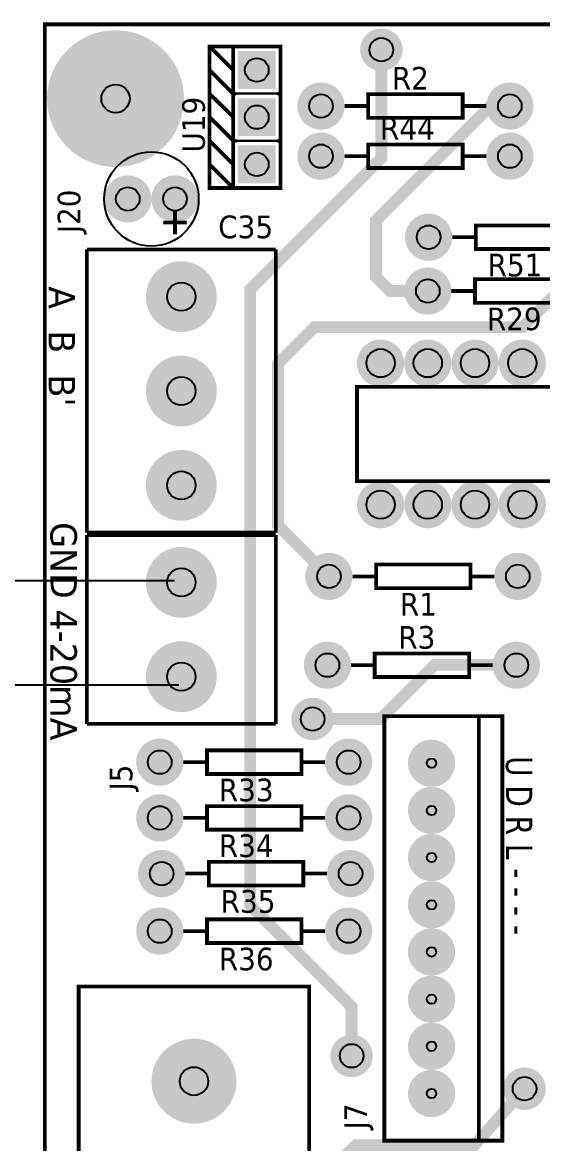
# Model space of a CAD drawing. Header units: millimetres. Extents: x 123.5 to 144.3, y 105.4 to 121.6.
# Drawn here: x 129.406 to 131.058, y 112.415 to 115.98 of the extents above; entities that cross this region are included whole.
import ezdxf

# ---------------------------------------------------------------- set-up
doc = ezdxf.new("R2010")
doc.units = ezdxf.units.MM
doc.layers.add('DESC', color=250, linetype='Continuous')
doc.layers.add('WIRES', color=7, linetype='Continuous')
doc.styles.get("Standard").update_dxf_attribs({"font": 'tahoma.ttf'})

# ---------------------------------------------------------------- blocks, each defined once
blk = doc.blocks.new('EPAD')
at = {"const_width": 0.5}
blk.add_lwpolyline([(-0.25, 0, 1), (0.25, 0, 1)], format="xyb", close=True, dxfattribs=at)
blk = doc.blocks.new('RPAD')
blk.add_trace([(-0.5, -0.5), (-0.5, 0.5), (0.5, -0.5), (0.5, 0.5)])
blk = doc.blocks.new('IncubadoraCard')
for points, const_width in [([(129.93, 110.7993), (135.0875, 110.7993), (135.0875, 114.5355), (129.93, 114.5355), (129.93, 110.7993)], 0.008), ([(129.93, 110.7993), (135.0875, 110.7993), (135.0875, 114.5355), (129.93, 114.5355), (129.93, 110.7993)], 0.008), ([(129.93, 110.7993), (135.0875, 110.7993), (135.0875, 114.5355), (129.93, 114.5355), (129.93, 110.7993)], 0.008), ([(130.3287, 114.1886), (130.4287, 114.1886), (130.4287, 114.4886), (130.3287, 114.4886), (130.3287, 114.1886), (130.2787, 114.1886), (130.2787, 114.4886), (130.3287, 114.4886)], 0.008), ([(130.3287, 114.4386), (130.2787, 114.4886)], 0.008), ([(130.3287, 114.1886), (130.4287, 114.1886), (130.4287, 114.4886), (130.3287, 114.4886), (130.3287, 114.1886), (130.2787, 114.1886), (130.2787, 114.4886), (130.3287, 114.4886)], 0.008), ([(130.3287, 114.4386), (130.2787, 114.4886)], 0.008), ([(130.3287, 114.1886), (130.4287, 114.1886), (130.4287, 114.4886), (130.3287, 114.4886), (130.3287, 114.1886), (130.2787, 114.1886), (130.2787, 114.4886), (130.3287, 114.4886)], 0.008), ([(130.3287, 114.4386), (130.2787, 114.4886)], 0.008), ([(130.6425, 114.4815), (130.6425, 114.2519), (130.3646, 113.974), (130.3646, 112.6679), (130.5795, 112.453), (130.5795, 112.3491)], 0.025), ([(130.3287, 114.3886), (130.2787, 114.4386)], 0.008), ([(130.3287, 114.3886), (130.2787, 114.4386)], 0.008), ([(130.3287, 114.3886), (130.2787, 114.4386)], 0.008), ([(130.3287, 114.3386), (130.2787, 114.3886)], 0.008), ([(130.3287, 114.3386), (130.2787, 114.3886)], 0.008), ([(130.3287, 114.3386), (130.2787, 114.3886)], 0.008), ([(130.6146, 114.3372), (130.8146, 114.3372), (130.8146, 114.3872), (130.6146, 114.3872), (130.6146, 114.3372)], 0.008), ([(130.6146, 114.3372), (130.8146, 114.3372), (130.8146, 114.3872), (130.6146, 114.3872), (130.6146, 114.3372)], 0.008), ([(130.6146, 114.3372), (130.8146, 114.3372), (130.8146, 114.3872), (130.6146, 114.3872), (130.6146, 114.3372)], 0.008), ([(130.7409, 113.9701), (130.6614, 113.9701), (130.6311, 114.0004), (130.6311, 114.1194), (130.8738, 114.3622), (130.9126, 114.3622), (130.9146, 114.3622)], 0.025), ([(130.5646, 114.3622), (130.6146, 114.3622)], 0.008), ([(130.5646, 114.3622), (130.6146, 114.3622)], 0.008), ([(130.5646, 114.3622), (130.6146, 114.3622)], 0.008), ([(130.8146, 114.3622), (130.8646, 114.3622)], 0.008), ([(130.8146, 114.3622), (130.8646, 114.3622)], 0.008), ([(130.8146, 114.3622), (130.8646, 114.3622)], 0.008), ([(130.3287, 114.2886), (130.2787, 114.3386)], 0.008), ([(130.3287, 114.2886), (130.2787, 114.3386)], 0.008), ([(130.3287, 114.2886), (130.2787, 114.3386)], 0.008), ([(130.3287, 114.2386), (130.2787, 114.2886)], 0.008), ([(130.3287, 114.2386), (130.2787, 114.2886)], 0.008), ([(130.3287, 114.2386), (130.2787, 114.2886)], 0.008), ([(130.6146, 114.2309), (130.8146, 114.2309), (130.8146, 114.2809), (130.6146, 114.2809), (130.6146, 114.2309)], 0.008), ([(130.6146, 114.2309), (130.8146, 114.2309), (130.8146, 114.2809), (130.6146, 114.2809), (130.6146, 114.2309)], 0.008), ([(130.6146, 114.2309), (130.8146, 114.2309), (130.8146, 114.2809), (130.6146, 114.2809), (130.6146, 114.2309)], 0.008), ([(130.5646, 114.2559), (130.6146, 114.2559)], 0.008), ([(130.5646, 114.2559), (130.6146, 114.2559)], 0.008), ([(130.5646, 114.2559), (130.6146, 114.2559)], 0.008), ([(130.8146, 114.2559), (130.8646, 114.2559)], 0.008), ([(130.8146, 114.2559), (130.8646, 114.2559)], 0.008), ([(130.8146, 114.2559), (130.8646, 114.2559)], 0.008), ([(130.3287, 114.1886), (130.2787, 114.2386)], 0.008), ([(130.3287, 114.1886), (130.2787, 114.2386)], 0.008), ([(130.3287, 114.1886), (130.2787, 114.2386)], 0.008), ([(130.5315, 113.3653), (130.4235, 113.4733), (130.4235, 113.8164), (130.5008, 113.8937), (130.9417, 113.8937), (131.0402, 113.9921), (131.0402, 114.2008)], 0.025), ([(130.2055, 114.0903), (130.2055, 114.1403)], 0.008), ([(130.2055, 114.0903), (130.2055, 114.1403)], 0.008), ([(130.2055, 114.0903), (130.2055, 114.1403)], 0.008), ([(130.2305, 114.1153), (130.1805, 114.1153)], 0.008), ([(130.2305, 114.1153), (130.1805, 114.1153)], 0.008), ([(130.2305, 114.1153), (130.1805, 114.1153)], 0.008), ([(130.8425, 114.0592), (131.0425, 114.0592), (131.0425, 114.1092), (130.8425, 114.1092), (130.8425, 114.0592)], 0.008), ([(130.8425, 114.0592), (131.0425, 114.0592), (131.0425, 114.1092), (130.8425, 114.1092), (130.8425, 114.0592)], 0.008), ([(130.8425, 114.0592), (131.0425, 114.0592), (131.0425, 114.1092), (130.8425, 114.1092), (130.8425, 114.0592)], 0.008), ([(130.8425, 114.0842), (130.7925, 114.0842)], 0.008), ([(130.8425, 114.0842), (130.7925, 114.0842)], 0.008), ([(130.8425, 114.0842), (130.7925, 114.0842)], 0.008), ([(130.0189, 114.0582), (130.4189, 114.0582)], 0.008), ([(130.0189, 114.0582), (130.0189, 113.4582)], 0.008), ([(130.0189, 114.0582), (130.4189, 114.0582)], 0.008), ([(130.0189, 114.0582), (130.0189, 113.4582)], 0.008), ([(130.0189, 114.0582), (130.4189, 114.0582)], 0.008), ([(130.0189, 114.0582), (130.0189, 113.4582)], 0.008), ([(130.4189, 113.4582), (130.4189, 114.0582)], 0.008), ([(130.4189, 113.4582), (130.4189, 114.0582)], 0.008), ([(130.4189, 113.4582), (130.4189, 114.0582)], 0.008), ([(130.8409, 113.9451), (131.0409, 113.9451), (131.0409, 113.9951), (130.8409, 113.9951), (130.8409, 113.9451)], 0.008), ([(130.8409, 113.9451), (131.0409, 113.9451), (131.0409, 113.9951), (130.8409, 113.9951), (130.8409, 113.9451)], 0.008), ([(130.8409, 113.9451), (131.0409, 113.9451), (131.0409, 113.9951), (130.8409, 113.9951), (130.8409, 113.9451)], 0.008), ([(130.8409, 113.9701), (130.7909, 113.9701)], 0.008), ([(130.8409, 113.9701), (130.7909, 113.9701)], 0.008), ([(130.8409, 113.9701), (130.7909, 113.9701)], 0.008), ([(131.2909, 113.7673), (130.5909, 113.7673), (130.5909, 113.5673), (131.2909, 113.5673)], 0.008), ([(131.2909, 113.7673), (130.5909, 113.7673), (130.5909, 113.5673), (131.2909, 113.5673)], 0.008), ([(131.2909, 113.7673), (130.5909, 113.7673), (130.5909, 113.5673), (131.2909, 113.5673)], 0.008), ([(130.0189, 113.4582), (130.4189, 113.4582)], 0.008), ([(130.0189, 113.4582), (130.4189, 113.4582)], 0.008), ([(130.0189, 113.4582), (130.4189, 113.4582)], 0.008), ([(130.0189, 113.4527), (130.4189, 113.4527)], 0.008), ([(130.0189, 113.0527), (130.0189, 113.4527)], 0.008), ([(130.0189, 113.4527), (130.4189, 113.4527)], 0.008), ([(130.0189, 113.0527), (130.0189, 113.4527)], 0.008), ([(130.0189, 113.4527), (130.4189, 113.4527)], 0.008), ([(130.0189, 113.0527), (130.0189, 113.4527)], 0.008), ([(130.4189, 113.0527), (130.4189, 113.4527)], 0.008), ([(130.4189, 113.0527), (130.4189, 113.4527)], 0.008), ([(130.4189, 113.0527), (130.4189, 113.4527)], 0.008), ([(130.6315, 113.3403), (130.8315, 113.3403), (130.8315, 113.3903), (130.6315, 113.3903), (130.6315, 113.3403)], 0.008), ([(130.6315, 113.3403), (130.8315, 113.3403), (130.8315, 113.3903), (130.6315, 113.3903), (130.6315, 113.3403)], 0.008), ([(130.6315, 113.3403), (130.8315, 113.3403), (130.8315, 113.3903), (130.6315, 113.3903), (130.6315, 113.3403)], 0.008), ([(130.6315, 113.3653), (130.5815, 113.3653)], 0.008), ([(130.6315, 113.3653), (130.5815, 113.3653)], 0.008), ([(130.6315, 113.3653), (130.5815, 113.3653)], 0.008), ([(130.8815, 113.3653), (130.8315, 113.3653)], 0.008), ([(130.8815, 113.3653), (130.8315, 113.3653)], 0.008), ([(130.8815, 113.3653), (130.8315, 113.3653)], 0.008), ([(130.6283, 113.1521), (130.8283, 113.1521), (130.8283, 113.2021), (130.6283, 113.2021), (130.6283, 113.1521)], 0.008), ([(130.6283, 113.1521), (130.8283, 113.1521), (130.8283, 113.2021), (130.6283, 113.2021), (130.6283, 113.1521)], 0.008), ([(130.6283, 113.1521), (130.8283, 113.1521), (130.8283, 113.2021), (130.6283, 113.2021), (130.6283, 113.1521)], 0.008), ([(130.4968, 113.063), (130.6403, 113.063), (130.7554, 113.178), (130.9274, 113.178), (130.9283, 113.1771)], 0.025), ([(130.5783, 113.1771), (130.6283, 113.1771)], 0.008), ([(130.5783, 113.1771), (130.6283, 113.1771)], 0.008), ([(130.5783, 113.1771), (130.6283, 113.1771)], 0.008), ([(130.8283, 113.1771), (130.8783, 113.1771)], 0.008), ([(130.8283, 113.1771), (130.8783, 113.1771)], 0.008), ([(130.8283, 113.1771), (130.8783, 113.1771)], 0.008), ([(130.6488, 112.1693), (130.8988, 112.1693), (130.8988, 113.0693), (130.6488, 113.0693), (130.6488, 112.1693)], 0.008), ([(130.6488, 112.1693), (130.8988, 112.1693), (130.8988, 113.0693), (130.6488, 113.0693), (130.6488, 112.1693)], 0.008), ([(130.6488, 112.1693), (130.8988, 112.1693), (130.8988, 113.0693), (130.6488, 113.0693), (130.6488, 112.1693)], 0.008), ([(130.8488, 113.0693), (130.8488, 112.1693)], 0.008), ([(130.8488, 113.0693), (130.8488, 112.1693)], 0.008), ([(130.8488, 113.0693), (130.8488, 112.1693)], 0.008), ([(130.0189, 113.0527), (130.4189, 113.0527)], 0.008), ([(130.0189, 113.0527), (130.4189, 113.0527)], 0.008), ([(130.0189, 113.0527), (130.4189, 113.0527)], 0.008), ([(130.2732, 112.9466), (130.4732, 112.9466), (130.4732, 112.9966), (130.2732, 112.9966), (130.2732, 112.9466)], 0.008), ([(130.2732, 112.9466), (130.4732, 112.9466), (130.4732, 112.9966), (130.2732, 112.9966), (130.2732, 112.9466)], 0.008), ([(130.2732, 112.9466), (130.4732, 112.9466), (130.4732, 112.9966), (130.2732, 112.9966), (130.2732, 112.9466)], 0.008), ([(130.2732, 112.9716), (130.2232, 112.9716)], 0.008), ([(130.2732, 112.9716), (130.2232, 112.9716)], 0.008), ([(130.2732, 112.9716), (130.2232, 112.9716)], 0.008), ([(130.5232, 112.9716), (130.4732, 112.9716)], 0.008), ([(130.5232, 112.9716), (130.4732, 112.9716)], 0.008), ([(130.5232, 112.9716), (130.4732, 112.9716)], 0.008), ([(130.2732, 112.8285), (130.4732, 112.8285), (130.4732, 112.8785), (130.2732, 112.8785), (130.2732, 112.8285)], 0.008), ([(130.2732, 112.8285), (130.4732, 112.8285), (130.4732, 112.8785), (130.2732, 112.8785), (130.2732, 112.8285)], 0.008), ([(130.2732, 112.8285), (130.4732, 112.8285), (130.4732, 112.8785), (130.2732, 112.8785), (130.2732, 112.8285)], 0.008), ([(130.2732, 112.8535), (130.2232, 112.8535)], 0.008), ([(130.2732, 112.8535), (130.2232, 112.8535)], 0.008), ([(130.2732, 112.8535), (130.2232, 112.8535)], 0.008), ([(130.5232, 112.8535), (130.4732, 112.8535)], 0.008), ([(130.5232, 112.8535), (130.4732, 112.8535)], 0.008), ([(130.5232, 112.8535), (130.4732, 112.8535)], 0.008), ([(130.2772, 112.7104), (130.4772, 112.7104), (130.4772, 112.7604), (130.2772, 112.7604), (130.2772, 112.7104)], 0.008), ([(130.2772, 112.7104), (130.4772, 112.7104), (130.4772, 112.7604), (130.2772, 112.7604), (130.2772, 112.7104)], 0.008), ([(130.2772, 112.7104), (130.4772, 112.7104), (130.4772, 112.7604), (130.2772, 112.7604), (130.2772, 112.7104)], 0.008), ([(130.2772, 112.7354), (130.2272, 112.7354)], 0.008), ([(130.2772, 112.7354), (130.2272, 112.7354)], 0.008), ([(130.2772, 112.7354), (130.2272, 112.7354)], 0.008), ([(130.5272, 112.7354), (130.4772, 112.7354)], 0.008), ([(130.5272, 112.7354), (130.4772, 112.7354)], 0.008), ([(130.5272, 112.7354), (130.4772, 112.7354)], 0.008), ([(130.2732, 112.5884), (130.4732, 112.5884), (130.4732, 112.6384), (130.2732, 112.6384), (130.2732, 112.5884)], 0.008), ([(130.2732, 112.5884), (130.4732, 112.5884), (130.4732, 112.6384), (130.2732, 112.6384), (130.2732, 112.5884)], 0.008), ([(130.2732, 112.5884), (130.4732, 112.5884), (130.4732, 112.6384), (130.2732, 112.6384), (130.2732, 112.5884)], 0.008), ([(130.2732, 112.6134), (130.2232, 112.6134)], 0.008), ([(130.2732, 112.6134), (130.2232, 112.6134)], 0.008), ([(130.2732, 112.6134), (130.2232, 112.6134)], 0.008), ([(130.5232, 112.6134), (130.4732, 112.6134)], 0.008), ([(130.5232, 112.6134), (130.4732, 112.6134)], 0.008), ([(130.5232, 112.6134), (130.4732, 112.6134)], 0.008), ([(130.0015, 111.1182), (130.4897, 111.1182), (130.4897, 112.4962), (130.0015, 112.4962), (130.0015, 111.1182)], 0.008), ([(130.0015, 111.1182), (130.4897, 111.1182), (130.4897, 112.4962), (130.0015, 112.4962), (130.0015, 111.1182)], 0.008), ([(130.0015, 111.1182), (130.4897, 111.1182), (130.4897, 112.4962), (130.0015, 112.4962), (130.0015, 111.1182)], 0.008), ([(130.5693, 111.6055), (130.496, 111.6788), (130.496, 112.0673), (130.5882, 112.1594), (130.8392, 112.1594), (130.9457, 112.2795)], 0.025)]:
    blk.add_lwpolyline(points, dxfattribs=dict(const_width=const_width))
for points in [[(130.3287, 114.3986), (130.3287, 114.4786), (130.3288, 114.4796), (130.3289, 114.4806), (130.3292, 114.4816), (130.3295, 114.4825), (130.3299, 114.4834), (130.3304, 114.4842), (130.331, 114.485), (130.3316, 114.4857), (130.3323, 114.4863), (130.3331, 114.4869), (130.3339, 114.4874), (130.3348, 114.4878), (130.3357, 114.4881), (130.3367, 114.4884), (130.3377, 114.4885), (130.3387, 114.4886), (130.4187, 114.4886), (130.4198, 114.4885), (130.4208, 114.4884), (130.4218, 114.4881), (130.4227, 114.4878), (130.4236, 114.4874), (130.4244, 114.4869), (130.4251, 114.4863), (130.4258, 114.4857), (130.4265, 114.485), (130.4271, 114.4842), (130.4276, 114.4834), (130.428, 114.4825), (130.4283, 114.4816), (130.4285, 114.4806), (130.4287, 114.4796), (130.4287, 114.4786), (130.4287, 114.3986), (130.4287, 114.3975), (130.4285, 114.3965), (130.4283, 114.3955), (130.428, 114.3946), (130.4276, 114.3937), (130.4271, 114.3929), (130.4265, 114.3922), (130.4258, 114.3914), (130.4251, 114.3908), (130.4244, 114.3902), (130.4236, 114.3897), (130.4227, 114.3893), (130.4218, 114.389), (130.4208, 114.3888), (130.4198, 114.3886), (130.4187, 114.3886), (130.3387, 114.3886), (130.3377, 114.3886), (130.3367, 114.3888), (130.3357, 114.389), (130.3348, 114.3893), (130.3339, 114.3897), (130.3331, 114.3902), (130.3323, 114.3908), (130.3316, 114.3914), (130.331, 114.3922), (130.3304, 114.3929), (130.3299, 114.3937), (130.3295, 114.3946), (130.3292, 114.3955), (130.3289, 114.3965), (130.3288, 114.3975), (130.3287, 114.3986)], [(130.3287, 114.2986), (130.3287, 114.3786), (130.3288, 114.3796), (130.3289, 114.3806), (130.3292, 114.3816), (130.3295, 114.3825), (130.3299, 114.3834), (130.3304, 114.3842), (130.331, 114.385), (130.3316, 114.3857), (130.3323, 114.3863), (130.3331, 114.3869), (130.3339, 114.3874), (130.3348, 114.3878), (130.3357, 114.3881), (130.3367, 114.3884), (130.3377, 114.3885), (130.3387, 114.3886), (130.4187, 114.3886), (130.4198, 114.3885), (130.4208, 114.3884), (130.4218, 114.3881), (130.4227, 114.3878), (130.4236, 114.3874), (130.4244, 114.3869), (130.4251, 114.3863), (130.4258, 114.3857), (130.4265, 114.385), (130.4271, 114.3842), (130.4276, 114.3834), (130.428, 114.3825), (130.4283, 114.3816), (130.4285, 114.3806), (130.4287, 114.3796), (130.4287, 114.3786), (130.4287, 114.2986), (130.4287, 114.2975), (130.4285, 114.2965), (130.4283, 114.2955), (130.428, 114.2946), (130.4276, 114.2937), (130.4271, 114.2929), (130.4265, 114.2922), (130.4258, 114.2914), (130.4251, 114.2908), (130.4244, 114.2902), (130.4236, 114.2897), (130.4227, 114.2893), (130.4218, 114.289), (130.4208, 114.2888), (130.4198, 114.2886), (130.4187, 114.2886), (130.3387, 114.2886), (130.3377, 114.2886), (130.3367, 114.2888), (130.3357, 114.289), (130.3348, 114.2893), (130.3339, 114.2897), (130.3331, 114.2902), (130.3323, 114.2908), (130.3316, 114.2914), (130.331, 114.2922), (130.3304, 114.2929), (130.3299, 114.2937), (130.3295, 114.2946), (130.3292, 114.2955), (130.3289, 114.2965), (130.3288, 114.2975), (130.3287, 114.2986)], [(130.3287, 114.1986), (130.3287, 114.2786), (130.3288, 114.2796), (130.3289, 114.2806), (130.3292, 114.2816), (130.3295, 114.2825), (130.3299, 114.2834), (130.3304, 114.2842), (130.331, 114.285), (130.3316, 114.2857), (130.3323, 114.2863), (130.3331, 114.2869), (130.3339, 114.2874), (130.3348, 114.2878), (130.3357, 114.2881), (130.3367, 114.2884), (130.3377, 114.2885), (130.3387, 114.2886), (130.4187, 114.2886), (130.4198, 114.2885), (130.4208, 114.2884), (130.4218, 114.2881), (130.4227, 114.2878), (130.4236, 114.2874), (130.4244, 114.2869), (130.4251, 114.2863), (130.4258, 114.2857), (130.4265, 114.285), (130.4271, 114.2842), (130.4276, 114.2834), (130.428, 114.2825), (130.4283, 114.2816), (130.4285, 114.2806), (130.4287, 114.2796), (130.4287, 114.2786), (130.4287, 114.1986), (130.4287, 114.1975), (130.4285, 114.1965), (130.4283, 114.1955), (130.428, 114.1946), (130.4276, 114.1937), (130.4271, 114.1929), (130.4265, 114.1922), (130.4258, 114.1914), (130.4251, 114.1908), (130.4244, 114.1902), (130.4236, 114.1897), (130.4227, 114.1893), (130.4218, 114.189), (130.4208, 114.1888), (130.4198, 114.1886), (130.4187, 114.1886), (130.3387, 114.1886), (130.3377, 114.1886), (130.3367, 114.1888), (130.3357, 114.189), (130.3348, 114.1893), (130.3339, 114.1897), (130.3331, 114.1902), (130.3323, 114.1908), (130.3316, 114.1914), (130.331, 114.1922), (130.3304, 114.1929), (130.3299, 114.1937), (130.3295, 114.1946), (130.3292, 114.1955), (130.3289, 114.1965), (130.3288, 114.1975), (130.3287, 114.1986)]]:
    blk.add_lwpolyline(points, close=True)
for centre, radius in [((130.6425, 114.4815), 0.025), ((130.3787, 114.4386), 0.025), ((130.0795, 114.3779), 0.03), ((130.5146, 114.3622), 0.025), ((130.9146, 114.3622), 0.025), ((130.3787, 114.3386), 0.025), ((130.5146, 114.2559), 0.025), ((130.9146, 114.2559), 0.025), ((130.1555, 114.1653), 0.1), ((130.1555, 114.1653), 0.1), ((130.1555, 114.1653), 0.1), ((130.3787, 114.2386), 0.025), ((130.1055, 114.1653), 0.025), ((130.2055, 114.1653), 0.025), ((130.7425, 114.0842), 0.025), ((130.7409, 113.9701), 0.025), ((130.2189, 113.9582), 0.03), ((130.6409, 113.8173), 0.03), ((130.7409, 113.8173), 0.03), ((130.8409, 113.8173), 0.03), ((130.9409, 113.8173), 0.03), ((130.2189, 113.7582), 0.03), ((130.2189, 113.5582), 0.03), ((130.6409, 113.5173), 0.03), ((130.7409, 113.5173), 0.03), ((130.8409, 113.5173), 0.03), ((130.9409, 113.5173), 0.03), ((130.2189, 113.3527), 0.03), ((130.5315, 113.3653), 0.025), ((130.9315, 113.3653), 0.025), ((130.2189, 113.1527), 0.03), ((130.5283, 113.1771), 0.025), ((130.9283, 113.1771), 0.025), ((130.4968, 113.063), 0.025), ((130.1732, 112.9716), 0.025), ((130.5732, 112.9716), 0.025), ((130.7488, 112.9693), 0.01), ((130.1732, 112.8535), 0.025), ((130.5732, 112.8535), 0.025), ((130.7488, 112.8693), 0.01), ((130.7488, 112.7693), 0.01), ((130.1772, 112.7354), 0.025), ((130.5772, 112.7354), 0.025), ((130.7488, 112.6693), 0.01), ((130.1732, 112.6134), 0.025), ((130.5732, 112.6134), 0.025), ((130.7488, 112.5693), 0.01), ((130.7488, 112.4693), 0.01), ((130.5795, 112.3491), 0.025), ((130.7488, 112.3693), 0.01), ((130.2456, 112.2954), 0.03), ((130.9457, 112.2795), 0.025), ((130.7488, 112.2693), 0.01)]:
    blk.add_circle(centre, radius)
for p, xscale, yscale in [((130.0795, 114.3779), 0.29, 0.29), ((130.6425, 114.4815), 0.09, 0.09), ((130.6425, 114.4815), 0.07, 0.07), ((130.0795, 114.3779), 0.25, 0.25), ((130.5146, 114.3622), 0.1, 0.1), ((130.5146, 114.3622), 0.08, 0.08), ((130.9146, 114.3622), 0.1, 0.1), ((130.9146, 114.3622), 0.08, 0.08), ((130.5146, 114.2559), 0.1, 0.1), ((130.9146, 114.2559), 0.1, 0.1), ((130.5146, 114.2559), 0.08, 0.08), ((130.9146, 114.2559), 0.08, 0.08), ((130.1055, 114.1653), 0.1, 0.1), ((130.1055, 114.1653), 0.08, 0.08), ((130.2055, 114.1653), 0.1, 0.1), ((130.2055, 114.1653), 0.08, 0.08), ((130.7425, 114.0842), 0.1, 0.1), ((130.7425, 114.0842), 0.08, 0.08), ((130.2189, 113.9582), 0.15, 0.15), ((130.2189, 113.9582), 0.12, 0.12), ((130.7409, 113.9701), 0.1, 0.1), ((130.7409, 113.9701), 0.08, 0.08), ((130.6409, 113.8173), 0.1, 0.1), ((130.6409, 113.8173), 0.08, 0.08), ((130.7409, 113.8173), 0.1, 0.1), ((130.7409, 113.8173), 0.08, 0.08), ((130.8409, 113.8173), 0.1, 0.1), ((130.8409, 113.8173), 0.08, 0.08), ((130.9409, 113.8173), 0.1, 0.1), ((130.9409, 113.8173), 0.08, 0.08), ((130.2189, 113.7582), 0.15, 0.15), ((130.2189, 113.7582), 0.12, 0.12), ((130.2189, 113.5582), 0.15, 0.15), ((130.2189, 113.5582), 0.12, 0.12), ((130.6409, 113.5173), 0.1, 0.1), ((130.7409, 113.5173), 0.1, 0.1), ((130.8409, 113.5173), 0.1, 0.1), ((130.9409, 113.5173), 0.1, 0.1), ((130.6409, 113.5173), 0.08, 0.08), ((130.7409, 113.5173), 0.08, 0.08), ((130.8409, 113.5173), 0.08, 0.08), ((130.9409, 113.5173), 0.08, 0.08), ((130.2189, 113.3527), 0.15, 0.15), ((130.2189, 113.3527), 0.12, 0.12), ((130.5315, 113.3653), 0.1, 0.1), ((130.5315, 113.3653), 0.08, 0.08), ((130.9315, 113.3653), 0.1, 0.1), ((130.9315, 113.3653), 0.08, 0.08), ((130.2189, 113.1527), 0.15, 0.15), ((130.2189, 113.1527), 0.12, 0.12), ((130.5283, 113.1771), 0.1, 0.1), ((130.5283, 113.1771), 0.08, 0.08), ((130.9283, 113.1771), 0.1, 0.1), ((130.9283, 113.1771), 0.08, 0.08), ((130.4968, 113.063), 0.09, 0.09), ((130.4968, 113.063), 0.07, 0.07), ((130.1732, 112.9716), 0.1, 0.1), ((130.5732, 112.9716), 0.1, 0.1), ((130.7488, 112.9693), 0.1, 0.1), ((130.1732, 112.9716), 0.08, 0.08), ((130.5732, 112.9716), 0.08, 0.08), ((130.7488, 112.9693), 0.08, 0.08), ((130.1732, 112.8535), 0.1, 0.1), ((130.5732, 112.8535), 0.1, 0.1), ((130.7488, 112.8693), 0.1, 0.1), ((130.7488, 112.8693), 0.08, 0.08), ((130.1732, 112.8535), 0.08, 0.08), ((130.5732, 112.8535), 0.08, 0.08), ((130.7488, 112.7693), 0.1, 0.1), ((130.7488, 112.7693), 0.08, 0.08), ((130.1772, 112.7354), 0.1, 0.1), ((130.5772, 112.7354), 0.1, 0.1), ((130.1772, 112.7354), 0.08, 0.08), ((130.5772, 112.7354), 0.08, 0.08), ((130.7488, 112.6693), 0.1, 0.1), ((130.7488, 112.6693), 0.08, 0.08), ((130.1732, 112.6134), 0.1, 0.1), ((130.5732, 112.6134), 0.1, 0.1), ((130.1732, 112.6134), 0.08, 0.08), ((130.5732, 112.6134), 0.08, 0.08), ((130.7488, 112.5693), 0.1, 0.1), ((130.7488, 112.5693), 0.08, 0.08), ((130.7488, 112.4693), 0.1, 0.1), ((130.7488, 112.4693), 0.08, 0.08), ((130.7488, 112.3693), 0.1, 0.1), ((130.7488, 112.3693), 0.08, 0.08), ((130.2456, 112.2954), 0.18, 0.18), ((130.5795, 112.3491), 0.09, 0.09), ((130.5795, 112.3491), 0.07, 0.07), ((130.2456, 112.2954), 0.15, 0.15), ((130.7488, 112.2693), 0.1, 0.1), ((130.7488, 112.2693), 0.08, 0.08), ((130.9457, 112.2795), 0.09, 0.09), ((130.9457, 112.2795), 0.07, 0.07)]:
    blk.add_blockref('EPAD', p, dxfattribs=dict(xscale=xscale, yscale=yscale))
at = {"xscale": 0.08, "yscale": 0.08, "rotation": 90}
for p in [(130.3787, 114.4386), (130.3787, 114.3386), (130.3787, 114.2386)]:
    blk.add_blockref('RPAD', p, dxfattribs=at)
at = {"width": 1.041667}
for s, p in [('R2', (130.6646, 114.3972)), ('R2', (130.6646, 114.3972)), ('R2', (130.6646, 114.3972)), ('R44', (130.6396, 114.2909)), ('R44', (130.6396, 114.2909)), ('R44', (130.6396, 114.2909)), ('C35', (130.297, 114.0821)), ('C35', (130.297, 114.0821)), ('C35', (130.297, 114.0821)), ('R51', (130.8675, 114.0012)), ('R51', (130.8675, 114.0012)), ('R51', (130.8675, 114.0012)), ('R29', (130.8659, 113.8871)), ('R29', (130.8659, 113.8871)), ('R29', (130.8659, 113.8871)), ('R1', (130.6815, 113.2823)), ('R1', (130.6815, 113.2823)), ('R1', (130.6815, 113.2823)), ('R3', (130.6783, 113.2121)), ('R3', (130.6783, 113.2121)), ('R3', (130.6783, 113.2121)), ('R33', (130.2982, 112.8886)), ('R33', (130.2982, 112.8886)), ('R33', (130.2982, 112.8886)), ('R34', (130.2982, 112.7705)), ('R34', (130.2982, 112.7705)), ('R34', (130.2982, 112.7705)), ('R35', (130.3022, 112.6524)), ('R35', (130.3022, 112.6524)), ('R35', (130.3022, 112.6524)), ('R36', (130.2982, 112.5304)), ('R36', (130.2982, 112.5304)), ('R36', (130.2982, 112.5304))]:
    blk.add_text(s, height=0.048, dxfattribs=at).set_placement(p)
for s, height, rotation, width, p in [('U19', 0.048, 90, 1.041667, (130.2687, 114.2636)), ('U19', 0.048, 90, 1.041667, (130.2687, 114.2636)), ('U19', 0.048, 90, 1.041667, (130.2687, 114.2636)), ('J20', 0.048, 90, 1.041667, (130.005, 114.0927)), ('J20', 0.048, 90, 1.041667, (130.005, 114.0927)), ('J20', 0.048, 90, 1.041667, (130.005, 114.0927)), ("A  B  B'", 0.056, 270, 1.071429, (129.9378, 113.9803)), ("A  B  B'", 0.056, 270, 1.071429, (129.9378, 113.9803)), ("A  B  B'", 0.056, 270, 1.071429, (129.9378, 113.9803)), ('GND 4-20mA', 0.056, 270, 1.071429, (129.9417, 113.4803)), ('GND 4-20mA', 0.056, 270, 1.071429, (129.9417, 113.4803)), ('GND 4-20mA', 0.056, 270, 1.071429, (129.9417, 113.4803)), ('U D R L - - - -', 0.056, 270, 0.892857, (130.9063, 112.9842)), ('U D R L - - - -', 0.056, 270, 0.892857, (130.9063, 112.9842)), ('U D R L - - - -', 0.056, 270, 0.892857, (130.9063, 112.9842)), ('J5', 0.048, 90, 1.041667, (130.1152, 112.9114)), ('J5', 0.048, 90, 1.041667, (130.1152, 112.9114)), ('J5', 0.048, 90, 1.041667, (130.1152, 112.9114)), ('J7', 0.048, 90, 1.041667, (130.6123, 112.1933)), ('J7', 0.048, 90, 1.041667, (130.6123, 112.1933)), ('J7', 0.048, 90, 1.041667, (130.6123, 112.1933))]:
    blk.add_text(s, height=height, rotation=rotation, dxfattribs=dict(width=width)).set_placement(p)

msp = doc.modelspace()

# ---------------------------------------------------------------- linework, layer by layer
at = {"layer": 'WIRES'}
for p, q in [((128.8601, 114.2055), (129.8895, 114.2055)), ((128.4011, 113.874), (129.9025, 113.874))]:
    msp.add_line(p, q, dxfattribs=at)

# ---------------------------------------------------------------- block references
at = {"layer": 'DESC', "xscale": 1.5, "yscale": 1.5, "zscale": 1.5}
msp.add_blockref('IncubadoraCard', (-65.4174, -55.8296), dxfattribs=at)

doc.saveas('drawing.dxf')
